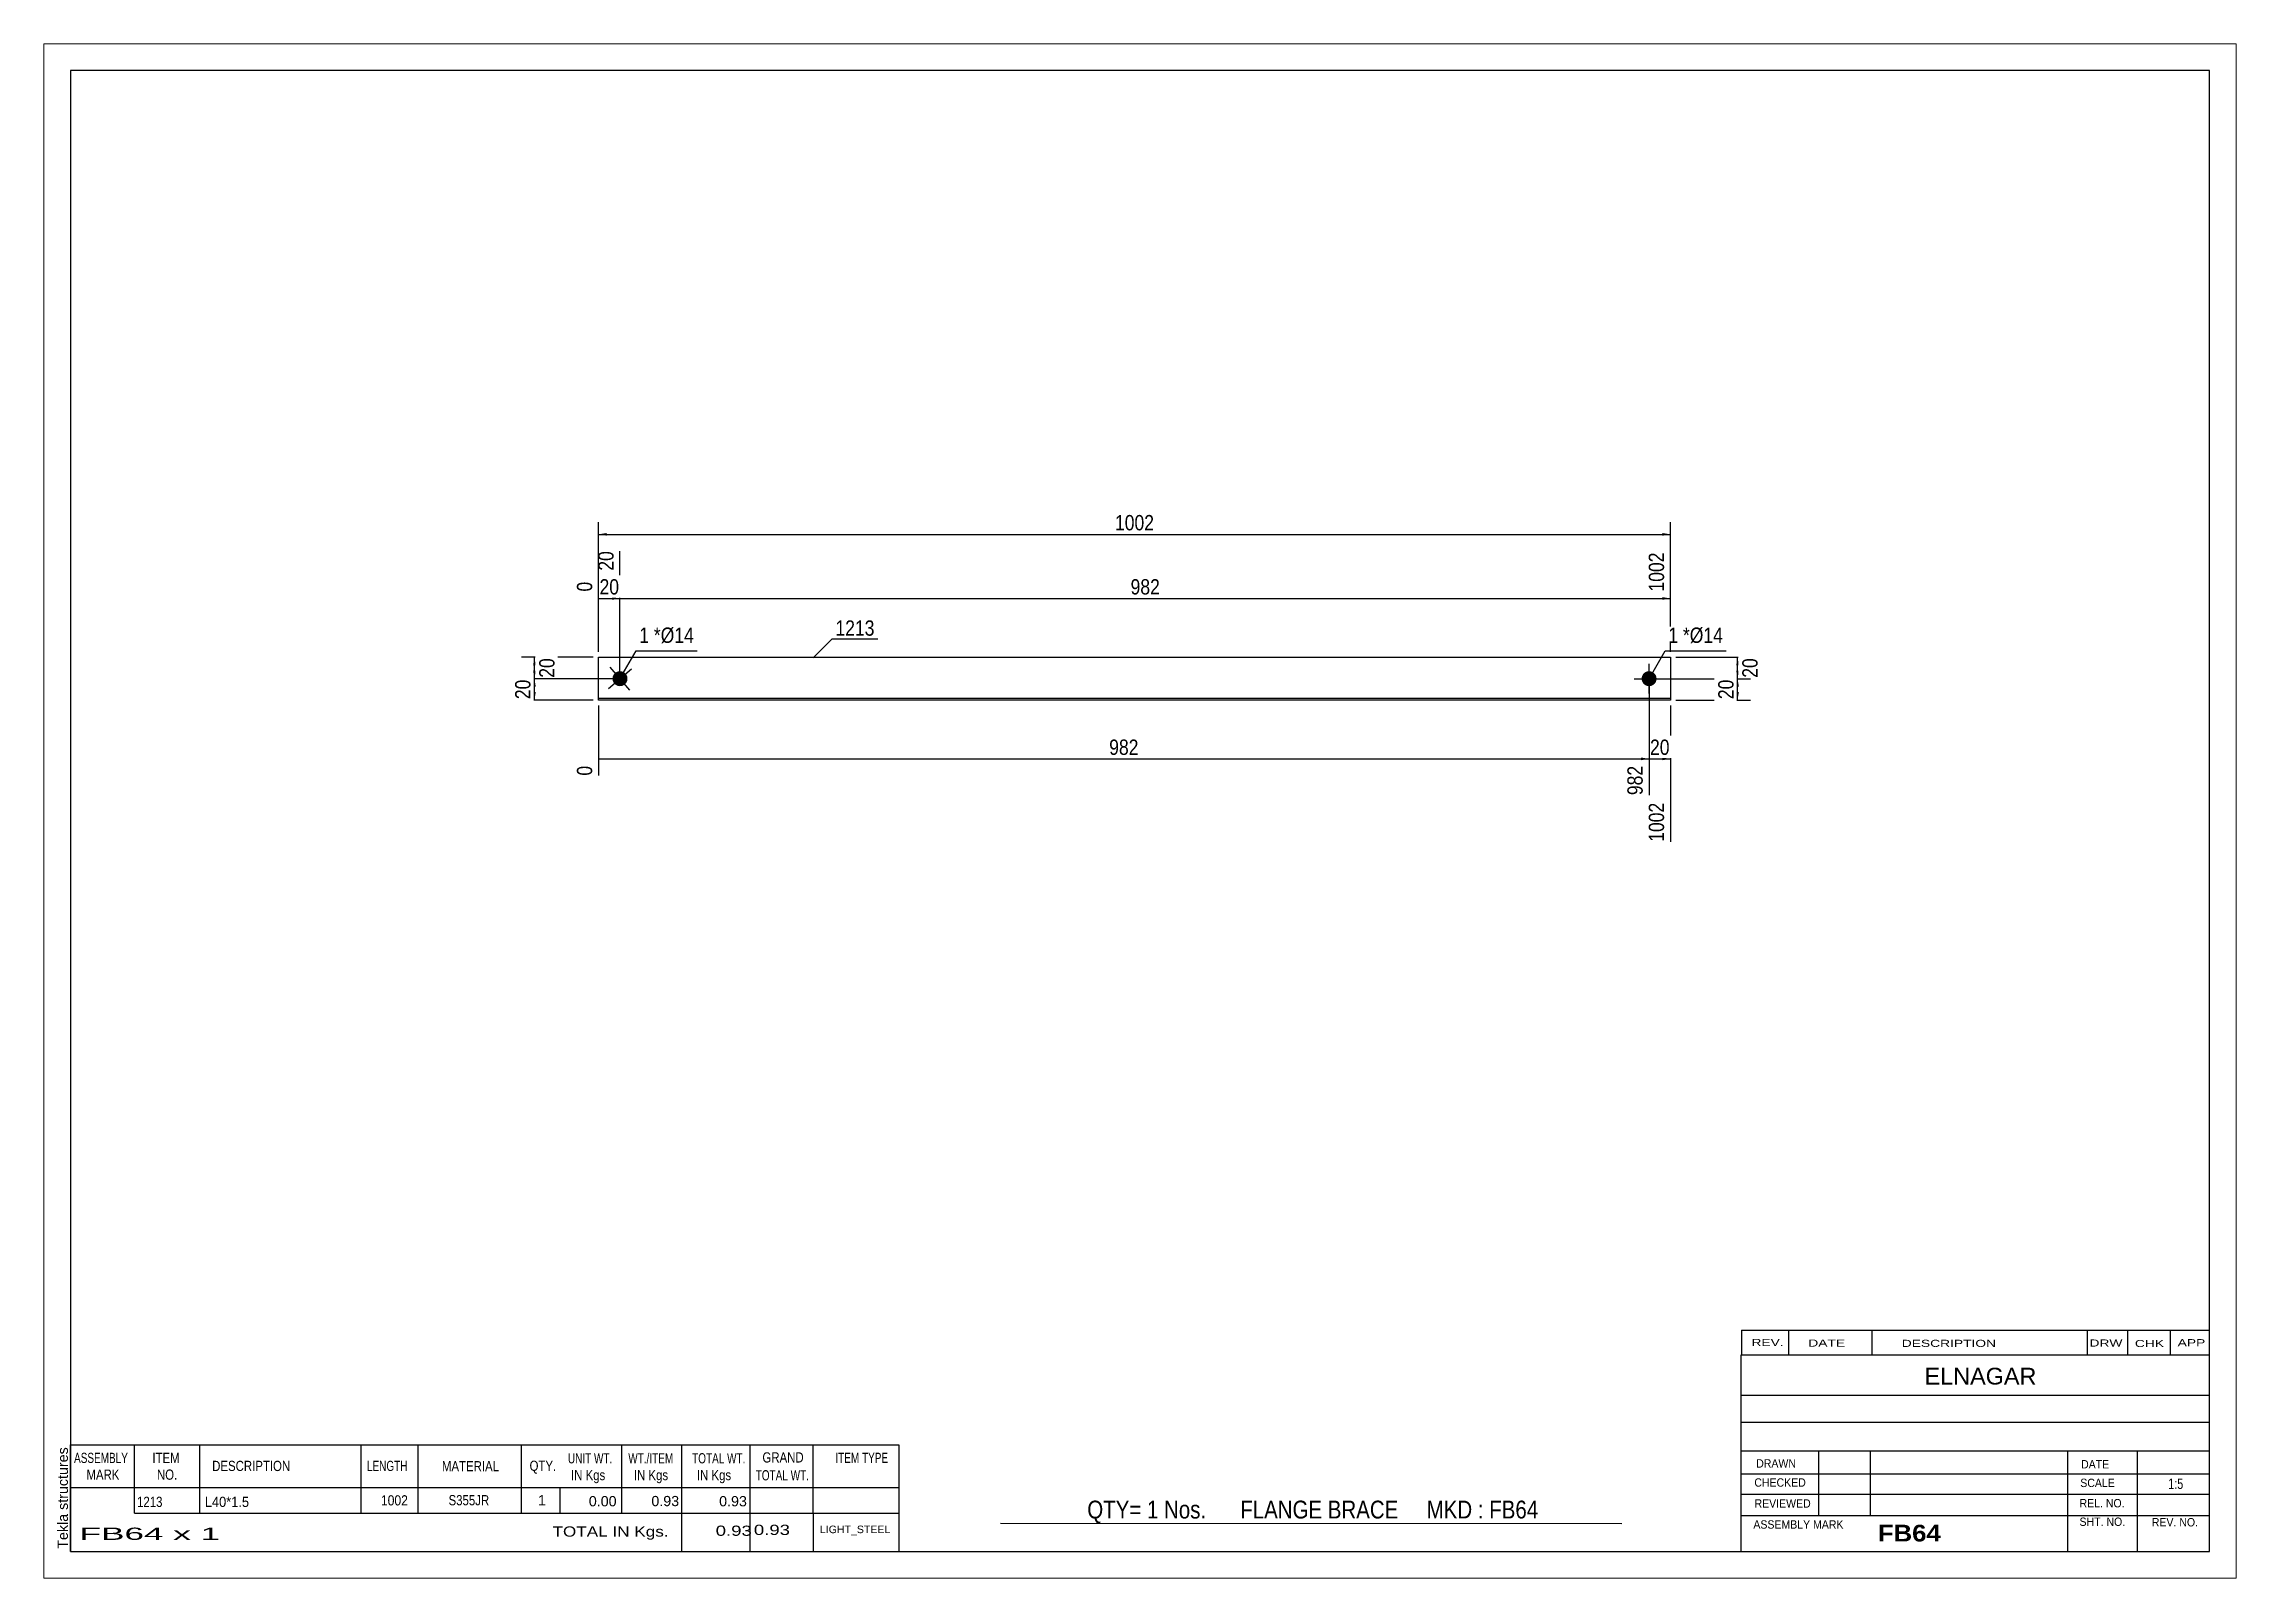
# Paper-space layout 'Layout1' of a CAD drawing. Header units: millimetres. Extents: x 0 to 410, y 0 to 287.
# The model-space entities are those that its viewports show. They can reach past a viewport. Long polylines and large blocks are cut down to what shows.
import ezdxf

# ---------------------------------------------------------------- set-up
doc = ezdxf.new("R2010")
doc.units = ezdxf.units.MM
doc.layers.add('Viewport layer', color=7, linetype='Continuous', plot=False)
doc.styles.add('Arial', font='ARIAL.TTF', dxfattribs={"height": 0.2})
doc.styles.add('Arial Bold', font='ARIALBD.TTF', dxfattribs={"height": 0.2})
doc.styles.add('Arial Narrow', font='ARIALN.TTF', dxfattribs={"height": 0.2})

# ---------------------------------------------------------------- blocks, each defined once
blk = doc.blocks.new('Unknown-627372027-1474')
at = {"color": 5, "linetype": 'Continuous'}
for p, q in [((405, 282), (5, 282)), ((5, 282), (5, 5)), ((405, 5), (405, 282)), ((5, 5), (405, 5))]:
    blk.add_line(p, q, dxfattribs=at)
at = {"color": 174, "linetype": 'Continuous', "style": 'Arial'}
blk.add_text('Tekla structures', height=1.9102, rotation=90, dxfattribs=at).set_placement((4.5, 5.5))
blk = doc.blocks.new('Part-627372027-1227 - 1212')
at = {"color": 2, "linetype": 'Continuous'}
for p, q in [((103.75, 164.25), (103.75, 172.25)), ((103.75, 172.25), (304.21, 172.25)), ((304.21, 172.25), (304.21, 164.25)), ((304.21, 164.55), (103.75, 164.55)), ((304.21, 164.25), (103.75, 164.25))]:
    blk.add_line(p, q, dxfattribs=at)
blk = doc.blocks.new('Bolt-627372027-1228 - 1212')
at = {"linetype": 'Continuous'}
blk.add_hatch(color=3, dxfattribs=at).paths.add_polyline_path([(106.84, 169.32, -1), (108.66, 167.18, -1)])
at = {"color": 3, "linetype": 'Continuous'}
for p, q in [((105.62, 166.43), (109.88, 170.07)), ((109.57, 166.12), (105.93, 170.38))]:
    blk.add_line(p, q, dxfattribs=at)
blk = doc.blocks.new('Bolt-627372027-1229 - 1212')
at = {"linetype": 'Continuous'}
blk.add_hatch(color=3, dxfattribs=at).paths.add_polyline_path([(300.21, 169.65, -1), (300.21, 166.85, -1)])
at = {"color": 3, "linetype": 'Continuous'}
for p, q in [((297.41, 168.25), (303.01, 168.25)), ((300.21, 165.45), (300.21, 171.05))]:
    blk.add_line(p, q, dxfattribs=at)
blk = doc.blocks.new('StraightDimension-627372027-1235 - 1212')
at = {"linetype": 'Continuous'}
blk.add_hatch(color=7, dxfattribs=at).paths.add_polyline_path([(302.71, 183.5), (304.21, 183.25), (302.71, 183)])
at = {"color": 7, "linetype": 'Continuous'}
for p, q in [((107.75, 169.25), (107.75, 192.11)), ((304.21, 173.25), (304.21, 191.86)), ((107.75, 183.25), (304.21, 183.25))]:
    blk.add_line(p, q, dxfattribs=at)
at = {"color": 0, "linetype": 'Continuous'}
blk.add_wipeout([(303.61, 192.46), (299.41, 192.46), (299.41, 183.95), (303.61, 183.95)], dxfattribs=at)
at = {"color": 0}
blk.add_wipeout([(209.32, 183.4), (209.32, 187.6), (202.64, 187.6), (202.64, 183.4)], dxfattribs=at)
at = {"color": 3, "linetype": 'Continuous', "style": 'Arial Narrow'}
blk.add_text('1002', height=2.863, rotation=90.0002, dxfattribs=at).set_placement((303.01, 184.55))
at = {"color": 3, "style": 'Arial Narrow'}
blk.add_text('982', height=2.863, dxfattribs=at).set_placement((203.24, 184))
blk = doc.blocks.new('StraightDimension-627372027-1236 - 1212')
at = {"linetype": 'Continuous'}
blk.add_hatch(color=7, dxfattribs=at).paths.add_polyline_path([(106.25, 183.5), (107.75, 183.25), (106.25, 183)])
at = {"color": 7, "linetype": 'Continuous'}
for p, q in [((107.75, 169.25), (107.75, 192.11)), ((103.75, 173.25), (103.75, 186.38)), ((103.75, 183.25), (107.75, 183.25))]:
    blk.add_line(p, q, dxfattribs=at)
at = {"color": 0}
blk.add_wipeout([(108.18, 183.4), (108.18, 187.6), (103.32, 187.6), (103.32, 183.4)], dxfattribs=at)
at = {"color": 0, "linetype": 'Continuous'}
blk.add_wipeout([(107.15, 192.71), (102.95, 192.71), (102.95, 187.85), (107.15, 187.85)], dxfattribs=at)
blk.add_wipeout([(103.15, 186.98), (98.95, 186.98), (98.95, 183.95), (103.15, 183.95)], dxfattribs=at)
at = {"color": 3, "linetype": 'Continuous', "style": 'Arial Narrow'}
for s, height, p in [('20', 2.863, (106.55, 188.45)), ('0', 2.86, (102.55, 184.55))]:
    blk.add_text(s, height=height, rotation=90.0002, dxfattribs=at).set_placement(p)
at = {"color": 3, "style": 'Arial Narrow'}
blk.add_text('20', height=2.863, dxfattribs=at).set_placement((103.92, 184))
blk = doc.blocks.new('StraightDimension-627372027-1244 - 1212')
at = {"linetype": 'Continuous'}
blk.add_hatch(color=7, dxfattribs=at).paths.add_polyline_path([(302.71, 153.5), (304.21, 153.25), (302.71, 153)])
at = {"color": 7, "linetype": 'Continuous'}
for p, q in [((300.21, 167.25), (300.21, 146.47)), ((304.21, 163.25), (304.21, 137.74)), ((300.21, 153.25), (304.21, 153.25))]:
    blk.add_line(p, q, dxfattribs=at)
at = {"color": 0}
blk.add_wipeout([(304.64, 153.4), (304.64, 157.6), (299.78, 157.6), (299.78, 153.4)], dxfattribs=at)
at = {"color": 0, "linetype": 'Continuous'}
blk.add_wipeout([(303.61, 145.65), (299.41, 145.65), (299.41, 137.14), (303.61, 137.14)], dxfattribs=at)
at = {"color": 3, "style": 'Arial Narrow'}
blk.add_text('20', height=2.863, dxfattribs=at).set_placement((300.38, 154))
at = {"color": 3, "linetype": 'Continuous', "style": 'Arial Narrow'}
blk.add_text('1002', height=2.863, rotation=90.0002, dxfattribs=at).set_placement((303.01, 137.74))
blk = doc.blocks.new('StraightDimension-627372027-1245 - 1212')
at = {"linetype": 'Continuous'}
blk.add_hatch(color=7, dxfattribs=at).paths.add_polyline_path([(298.71, 153.5), (300.21, 153.25), (298.71, 153)])
at = {"color": 7, "linetype": 'Continuous'}
for p, q in [((300.21, 167.25), (300.21, 146.47)), ((103.75, 163.25), (103.75, 150.12)), ((103.75, 153.25), (300.21, 153.25))]:
    blk.add_line(p, q, dxfattribs=at)
at = {"color": 0}
blk.add_wipeout([(205.32, 153.4), (205.32, 157.6), (198.64, 157.6), (198.64, 153.4)], dxfattribs=at)
at = {"color": 0, "linetype": 'Continuous'}
for points in [[(103.15, 152.55), (98.95, 152.55), (98.95, 149.52), (103.15, 149.52)], [(299.61, 152.55), (295.41, 152.55), (295.41, 145.87), (299.61, 145.87)]]:
    blk.add_wipeout(points, dxfattribs=at)
at = {"color": 3, "style": 'Arial Narrow'}
blk.add_text('982', height=2.863, dxfattribs=at).set_placement((199.24, 154))
at = {"color": 3, "linetype": 'Continuous', "style": 'Arial Narrow'}
for s, height, p in [('0', 2.86, (102.55, 150.12)), ('982', 2.863, (299.01, 146.47))]:
    blk.add_text(s, height=height, rotation=90.0002, dxfattribs=at).set_placement(p)
blk = doc.blocks.new('StraightDimension-627372027-1254 - 1212')
at = {"linetype": 'Continuous'}
for points in [[(105.25, 195), (103.75, 195.25), (105.25, 195.5)], [(302.71, 195.5), (304.21, 195.25), (302.71, 195)]]:
    blk.add_hatch(color=7, dxfattribs=at).paths.add_polyline_path(points)
at = {"color": 7, "linetype": 'Continuous'}
for p, q in [((103.75, 173.25), (103.75, 197.5)), ((304.21, 173.25), (304.21, 197.5)), ((103.75, 195.25), (304.21, 195.25))]:
    blk.add_line(p, q, dxfattribs=at)
at = {"color": 0}
blk.add_wipeout([(208.24, 195.4), (208.24, 199.6), (199.72, 199.6), (199.72, 195.4)], dxfattribs=at)
at = {"color": 3, "style": 'Arial Narrow'}
blk.add_text('1002', height=2.863, dxfattribs=at).set_placement((200.32, 196))
blk = doc.blocks.new('StraightDimension-627372027-1258 - 1212')
at = {"linetype": 'Continuous'}
for points in [[(91.5, 170.75), (91.75, 172.25), (92, 170.75)], [(92, 169.75), (91.75, 168.25), (91.5, 169.75)]]:
    blk.add_hatch(color=7, dxfattribs=at).paths.add_polyline_path(points)
at = {"color": 7, "linetype": 'Continuous'}
for p, q in [((102.75, 172.25), (89.35, 172.25)), ((91.75, 168.25), (91.75, 172.25)), ((106.75, 168.25), (89.35, 168.25))]:
    blk.add_line(p, q, dxfattribs=at)
at = {"color": 0}
blk.add_wipeout([(96.1, 172.68), (91.9, 172.68), (91.9, 167.82), (96.1, 167.82)], dxfattribs=at)
at = {"color": 3, "style": 'Arial Narrow'}
blk.add_text('20', height=2.863, rotation=90.0002, dxfattribs=at).set_placement((95.5, 168.42))
blk = doc.blocks.new('StraightDimension-627372027-1259 - 1212')
at = {"linetype": 'Continuous'}
for points in [[(91.5, 166.75), (91.75, 168.25), (92, 166.75)], [(92, 165.75), (91.75, 164.25), (91.5, 165.75)]]:
    blk.add_hatch(color=7, dxfattribs=at).paths.add_polyline_path(points)
at = {"color": 7, "linetype": 'Continuous'}
for p, q in [((106.75, 168.25), (89.5, 168.25)), ((91.75, 164.25), (91.75, 168.25)), ((102.75, 164.25), (89.5, 164.25))]:
    blk.add_line(p, q, dxfattribs=at)
at = {"color": 0}
blk.add_wipeout([(91.6, 168.68), (87.4, 168.68), (87.4, 163.82), (91.6, 163.82)], dxfattribs=at)
at = {"color": 3, "style": 'Arial Narrow'}
blk.add_text('20', height=2.863, rotation=90.0002, dxfattribs=at).set_placement((91, 164.42))
blk = doc.blocks.new('StraightDimension-627372027-1266 - 1212')
at = {"linetype": 'Continuous'}
for points in [[(316.5, 170.75), (316.75, 172.25), (317, 170.75)], [(317, 169.75), (316.75, 168.25), (316.5, 169.75)]]:
    blk.add_hatch(color=7, dxfattribs=at).paths.add_polyline_path(points)
at = {"color": 7, "linetype": 'Continuous'}
for p, q in [((305.21, 172.25), (319, 172.25)), ((316.75, 168.25), (316.75, 172.25)), ((301.21, 168.25), (319, 168.25))]:
    blk.add_line(p, q, dxfattribs=at)
at = {"color": 0}
blk.add_wipeout([(321.1, 172.68), (316.9, 172.68), (316.9, 167.82), (321.1, 167.82)], dxfattribs=at)
at = {"color": 3, "style": 'Arial Narrow'}
blk.add_text('20', height=2.863, rotation=90.0002, dxfattribs=at).set_placement((320.5, 168.42))
blk = doc.blocks.new('StraightDimension-627372027-1267 - 1212')
at = {"linetype": 'Continuous'}
for points in [[(316.5, 166.75), (316.75, 168.25), (317, 166.75)], [(317, 165.75), (316.75, 164.25), (316.5, 165.75)]]:
    blk.add_hatch(color=7, dxfattribs=at).paths.add_polyline_path(points)
at = {"color": 7, "linetype": 'Continuous'}
for p, q in [((301.21, 168.25), (319.15, 168.25)), ((316.75, 164.25), (316.75, 168.25)), ((305.21, 164.25), (319.15, 164.25))]:
    blk.add_line(p, q, dxfattribs=at)
at = {"color": 0}
blk.add_wipeout([(316.6, 168.68), (312.4, 168.68), (312.4, 163.82), (316.6, 163.82)], dxfattribs=at)
at = {"color": 3, "style": 'Arial Narrow'}
blk.add_text('20', height=2.863, rotation=90.0002, dxfattribs=at).set_placement((316, 164.42))
blk = doc.blocks.new('CBS_CALLOFF-627372027-1498')
at = {"color": 7, "linetype": 'Continuous'}
blk.add_line((178.88, 10.27), (295.11, 10.25), dxfattribs=at)
at = {"color": 3, "linetype": 'Continuous', "style": 'Arial Narrow'}
blk.add_text('QTY= 1 Nos.      FLANGE BRACE     MKD : FB64', height=3.3405, dxfattribs=at).set_placement((195.14, 11.16))
blk = doc.blocks.new('CBS_BOM-627372027-1497')
at = {"color": 7, "linetype": 'Continuous'}
for p, q in [((4.97, 16.97), (4.97, 24.97)), ((4.97, 24.97), (159.89, 24.97)), ((16.97, 16.97), (16.97, 24.97)), ((29.16, 16.97), (29.16, 24.97)), ((59.32, 16.97), (59.32, 24.97)), ((70, 16.97), (70, 24.97)), ((89.32, 16.97), (89.32, 24.97)), ((108.12, 16.97), (108.12, 24.97)), ((119.33, 16.97), (119.33, 24.97)), ((132.12, 16.97), (132.12, 24.97)), ((143.87, 16.97), (143.87, 24.97)), ((159.89, 24.96), (159.89, 16.98)), ((4.97, 16.97), (159.89, 16.97)), ((4.97, 12.17), (4.97, 16.97)), ((16.97, 12.17), (16.97, 16.97)), ((29.16, 12.17), (29.16, 16.97)), ((59.32, 12.17), (59.32, 16.97)), ((70, 12.17), (70, 16.97)), ((89.32, 12.17), (89.32, 16.97)), ((96.58, 12.17), (96.58, 16.97)), ((108.12, 12.17), (108.12, 16.97)), ((119.33, 12.17), (119.33, 16.97)), ((132.12, 12.17), (132.12, 16.97)), ((143.89, 12.17), (143.89, 16.97)), ((159.89, 16.97), (159.89, 12.17)), ((4.97, 4.97), (4.97, 12.15)), ((16.97, 12.17), (159.89, 12.17)), ((119.33, 4.97), (119.33, 12.15)), ((132.12, 4.97), (132.12, 12.15)), ((143.93, 4.97), (143.93, 12.15)), ((159.89, 12.17), (159.89, 4.97)), ((4.97, 4.97), (159.89, 4.97))]:
    blk.add_line(p, q, dxfattribs=at)
at = {"color": 3, "linetype": 'Continuous', "style": 'Arial'}
for s, height, width, p in [('ASSEMBLY', 1.91, 0.7, (5.65, 21.54)), ('ITEM', 1.91, 0.8, (20.3, 21.54)), ('DESCRIPTION', 1.9102, 0.8, (31.48, 20.04)), ('LENGTH', 1.91, 0.7, (60.43, 20.04)), ('MATERIAL', 1.91, 0.8, (74.45, 19.99)), ('QTY.', 1.91, 0.8, (90.84, 20.07)), ('UNIT WT.', 1.91, 0.7, (98.01, 21.47)), ('WT./ITEM', 1.91, 0.7, (109.3, 21.47)), ('TOTAL WT.', 1.91, 0.7, (121.24, 21.47)), ('GRAND', 1.91, 0.8, (134.39, 21.63)), ('ITEM TYPE', 1.91, 0.7, (148.03, 21.55)), ('MARK', 1.91, 0.8, (7.97, 18.41)), ('NO.', 1.91, 0.8, (21.15, 18.41)), ('IN Kgs', 1.91, 0.8, (98.59, 18.33)), ('IN Kgs', 1.91, 0.8, (110.34, 18.33)), ('IN Kgs', 1.91, 0.8, (122.13, 18.33)), ('TOTAL WT.', 1.91, 0.7, (133.13, 18.29))]:
    blk.add_text(s, height=height, dxfattribs=dict(at, width=width)).set_placement(p)
at = {"color": 7, "linetype": 'Continuous', "style": 'Arial'}
for s, width, p in [('1213', 0.8, (17.43, 13.32)), ('L40*1.5', 0.9, (30.1, 13.32)), ('1002', 0.85, (63.04, 13.6)), ('S355JR', 0.8, (75.69, 13.63))]:
    blk.add_text(s, height=1.91, dxfattribs=dict(at, width=width)).set_placement(p)
for s, p in [('1', (92.41, 13.63)), ('0.00', (101.92, 13.44)), ('0.93', (113.62, 13.47)), ('0.93', (126.29, 13.44))]:
    blk.add_text(s, height=1.91, dxfattribs=at).set_placement(p)
at = {"color": 6, "linetype": 'Continuous', "style": 'Arial'}
for s, height, width, p in [('FB64 x 1', 2.292, 2.05, (6.69, 7.16)), ('TOTAL IN Kgs.', 1.9102, 1.2, (95.13, 7.77)), ('0.93', 1.91, 1.3, (125.65, 7.92)), ('0.93', 1.91, 1.3, (132.79, 8.08))]:
    blk.add_text(s, height=height, dxfattribs=dict(at, width=width)).set_placement(p)
blk.add_text('LIGHT_STEEL', height=1.4135, dxfattribs=at).set_placement((145.14, 8.42))
blk = doc.blocks.new('CBS_NAME_BLOG-627372027-1499')
at = {"color": 7, "linetype": 'Continuous'}
for p, q in [((317.41, 41.75), (404.93, 41.75)), ((317.41, 5.04), (317.41, 41.75)), ((317.41, 34.21), (404.93, 34.21)), ((317.48, 29.16), (405, 29.16)), ((317.41, 23.79), (404.93, 23.79)), ((331.93, 11.68), (331.93, 23.78)), ((341.62, 11.71), (341.62, 23.78)), ((378.53, 5.04), (378.53, 23.77)), ((391.58, 5.04), (391.58, 23.78)), ((317.42, 19.49), (405, 19.51)), ((317.41, 15.74), (404.93, 15.74)), ((317.41, 11.7), (404.93, 11.7)), ((317.41, 5), (405, 5))]:
    blk.add_line(p, q, dxfattribs=at)
at = {"color": 3, "linetype": 'Continuous', "style": 'Arial'}
blk.add_text('ELNAGAR', height=3.133, dxfattribs=at).set_placement((351.73, 36.22))
at = {"color": 3, "linetype": 'Continuous'}
for s, height, style, width, p in [('DRAWN', 1.566, 'Arial', 0.9, (320.24, 20.68)), ('DATE', 1.566, 'Arial', 0.9, (381, 20.52)), ('CHECKED', 1.566, 'Arial', 0.9, (319.89, 17.11)), ('SCALE', 1.566, 'Arial', 0.9, (380.85, 17.04)), ('1:5', 1.957, 'Arial Narrow', 0.9, (397.3, 16.68)), ('REVIEWED', 1.566, 'Arial', 0.9, (319.93, 13.19)), ('REL. NO.', 1.566, 'Arial', 0.9, (380.71, 13.24)), ('ASSEMBLY MARK', 1.5663, 'Arial', 0.9, (319.71, 9.26)), ('FB64', 3.131, 'Arial Bold', 1.1, (342.99, 6.86)), ('SHT. NO.', 1.566, 'Arial', 0.9, (380.71, 9.77)), ('REV. NO.', 1.566, 'Arial', 0.9, (394.23, 9.68))]:
    blk.add_text(s, height=height, dxfattribs=dict(at, style=style, width=width)).set_placement(p)
blk = doc.blocks.new('CBS_REVISION-627372027-1500')
at = {"color": 7, "linetype": 'Continuous'}
for p, q in [((317.49, 46.38), (404.99, 46.38)), ((317.49, 46.38), (317.49, 41.75)), ((326.29, 46.38), (326.29, 41.75)), ((341.88, 46.38), (341.88, 41.81)), ((382.14, 46.38), (382.14, 41.75)), ((389.68, 46.38), (389.68, 41.75)), ((397.63, 46.38), (397.63, 41.75)), ((317.49, 41.75), (404.99, 41.75))]:
    blk.add_line(p, q, dxfattribs=at)
at = {"color": 7, "style": 'Arial Narrow', "width": 1.7}
for s, height, p in [('REV.', 1.326, (319.35, 43.43)), ('DATE', 1.326, (329.98, 43.31)), ('DESCRIPTION', 1.3257, (347.46, 43.26)), ('DRW', 1.326, (382.57, 43.32)), ('CHK', 1.326, (391.06, 43.23)), ('APP', 1.326, (399.06, 43.38))]:
    blk.add_text(s, height=height, dxfattribs=at).set_placement(p)
blk = doc.blocks.new('Mark-627372027-1279 - 1212')
at = {"color": 0}
blk.add_wipeout([(305.64, 174.95), (305.64, 177.95), (303.81, 177.95), (303.81, 174.95)], dxfattribs=at)
blk.add_wipeout([(305.64, 174.95), (305.64, 177.95), (303.81, 177.95), (303.81, 174.95)], dxfattribs=at)
at = {"color": 7, "linetype": 'Continuous'}
blk.add_line((300.21, 168.25), (303.21, 173.45), dxfattribs=at)
at = {"color": 0}
blk.add_wipeout([(307.81, 174.95), (307.81, 177.95), (306.54, 177.95), (306.54, 174.95)], dxfattribs=at)
blk.add_wipeout([(307.81, 174.95), (307.81, 177.95), (306.54, 177.95), (306.54, 174.95)], dxfattribs=at)
at = {"color": 3, "style": 'Arial Narrow'}
blk.add_text('1', height=2.86, dxfattribs=at).set_placement((303.81, 174.95))
at = {"color": 0}
blk.add_wipeout([(314.03, 174.95), (314.03, 177.95), (307.81, 177.95), (307.81, 174.95)], dxfattribs=at)
blk.add_wipeout([(314.03, 174.95), (314.03, 177.95), (307.81, 177.95), (307.81, 174.95)], dxfattribs=at)
at = {"color": 7, "linetype": 'Continuous'}
blk.add_line((303.21, 173.45), (314.63, 173.45), dxfattribs=at)
at = {"color": 3, "style": 'Arial Narrow'}
for s, height, p in [('*', 2.86, (306.54, 174.95)), ('Ø14', 2.863, (307.81, 174.95))]:
    blk.add_text(s, height=height, dxfattribs=at).set_placement(p)
blk = doc.blocks.new('Mark-627372027-1275 - 1212')
at = {"color": 0}
blk.add_wipeout([(155.35, 176.29), (155.35, 179.29), (148.04, 179.29), (148.04, 176.29)], dxfattribs=at)
blk.add_wipeout([(155.35, 176.29), (155.35, 179.29), (148.04, 179.29), (148.04, 176.29)], dxfattribs=at)
at = {"color": 7, "linetype": 'Continuous'}
for p, q in [((143.9, 172.15), (147.44, 175.69)), ((147.44, 175.69), (155.95, 175.69))]:
    blk.add_line(p, q, dxfattribs=at)
at = {"color": 3, "style": 'Arial Narrow'}
blk.add_text('1213', height=2.863, dxfattribs=at).set_placement((148.04, 176.29))
blk = doc.blocks.new('Mark-627372027-1278 - 1212')
at = {"color": 0}
blk.add_wipeout([(113.18, 174.95), (113.18, 177.95), (111.35, 177.95), (111.35, 174.95)], dxfattribs=at)
blk.add_wipeout([(113.18, 174.95), (113.18, 177.95), (111.35, 177.95), (111.35, 174.95)], dxfattribs=at)
at = {"color": 7, "linetype": 'Continuous'}
blk.add_line((107.75, 168.25), (110.75, 173.45), dxfattribs=at)
at = {"color": 0}
blk.add_wipeout([(115.36, 174.95), (115.36, 177.95), (114.08, 177.95), (114.08, 174.95)], dxfattribs=at)
blk.add_wipeout([(115.36, 174.95), (115.36, 177.95), (114.08, 177.95), (114.08, 174.95)], dxfattribs=at)
at = {"color": 3, "style": 'Arial Narrow'}
blk.add_text('1', height=2.86, dxfattribs=at).set_placement((111.35, 174.95))
at = {"color": 0}
blk.add_wipeout([(121.57, 174.95), (121.57, 177.95), (115.36, 177.95), (115.36, 174.95)], dxfattribs=at)
blk.add_wipeout([(121.57, 174.95), (121.57, 177.95), (115.36, 177.95), (115.36, 174.95)], dxfattribs=at)
at = {"color": 7, "linetype": 'Continuous'}
blk.add_line((110.75, 173.45), (122.17, 173.45), dxfattribs=at)
at = {"color": 3, "style": 'Arial Narrow'}
for s, height, p in [('*', 2.86, (114.08, 174.95)), ('Ø14', 2.863, (115.36, 174.95))]:
    blk.add_text(s, height=height, dxfattribs=at).set_placement(p)

msp = doc.modelspace()

# ---------------------------------------------------------------- block references
for name in ['Unknown-627372027-1474', 'Part-627372027-1227 - 1212', 'Bolt-627372027-1228 - 1212', 'Bolt-627372027-1229 - 1212', 'CBS_REVISION-627372027-1500', 'CBS_NAME_BLOG-627372027-1499', 'CBS_BOM-627372027-1497', 'CBS_CALLOFF-627372027-1498']:
    msp.add_blockref(name, (0, 0))

# ---------------------------------------------------------------- next in the draw order: block references
msp.add_blockref('StraightDimension-627372027-1235 - 1212', (0, 0))

# ---------------------------------------------------------------- next in the draw order: block references
for name in ['StraightDimension-627372027-1236 - 1212', 'StraightDimension-627372027-1244 - 1212']:
    msp.add_blockref(name, (0, 0))

# ---------------------------------------------------------------- next in the draw order: block references
for name in ['StraightDimension-627372027-1254 - 1212', 'StraightDimension-627372027-1245 - 1212']:
    msp.add_blockref(name, (0, 0))

# ---------------------------------------------------------------- next in the draw order: block references
for name in ['Mark-627372027-1275 - 1212', 'StraightDimension-627372027-1258 - 1212', 'StraightDimension-627372027-1266 - 1212']:
    msp.add_blockref(name, (0, 0))

# ---------------------------------------------------------------- next in the draw order: block references
for name in ['StraightDimension-627372027-1259 - 1212', 'StraightDimension-627372027-1267 - 1212']:
    msp.add_blockref(name, (0, 0))

# ---------------------------------------------------------------- next in the draw order: block references
for name in ['Mark-627372027-1278 - 1212', 'Mark-627372027-1279 - 1212']:
    msp.add_blockref(name, (0, 0))

psp = doc.layouts.get("Layout1")

# ---------------------------------------------------------------- viewports
at = {"layer": 'Viewport layer', "view_target_point": (205, 143.5)}
psp.add_viewport(center=(205, 143.5), size=(410, 287), view_center_point=(0, 0), view_height=287, dxfattribs=at)

doc.saveas('drawing.dxf')
